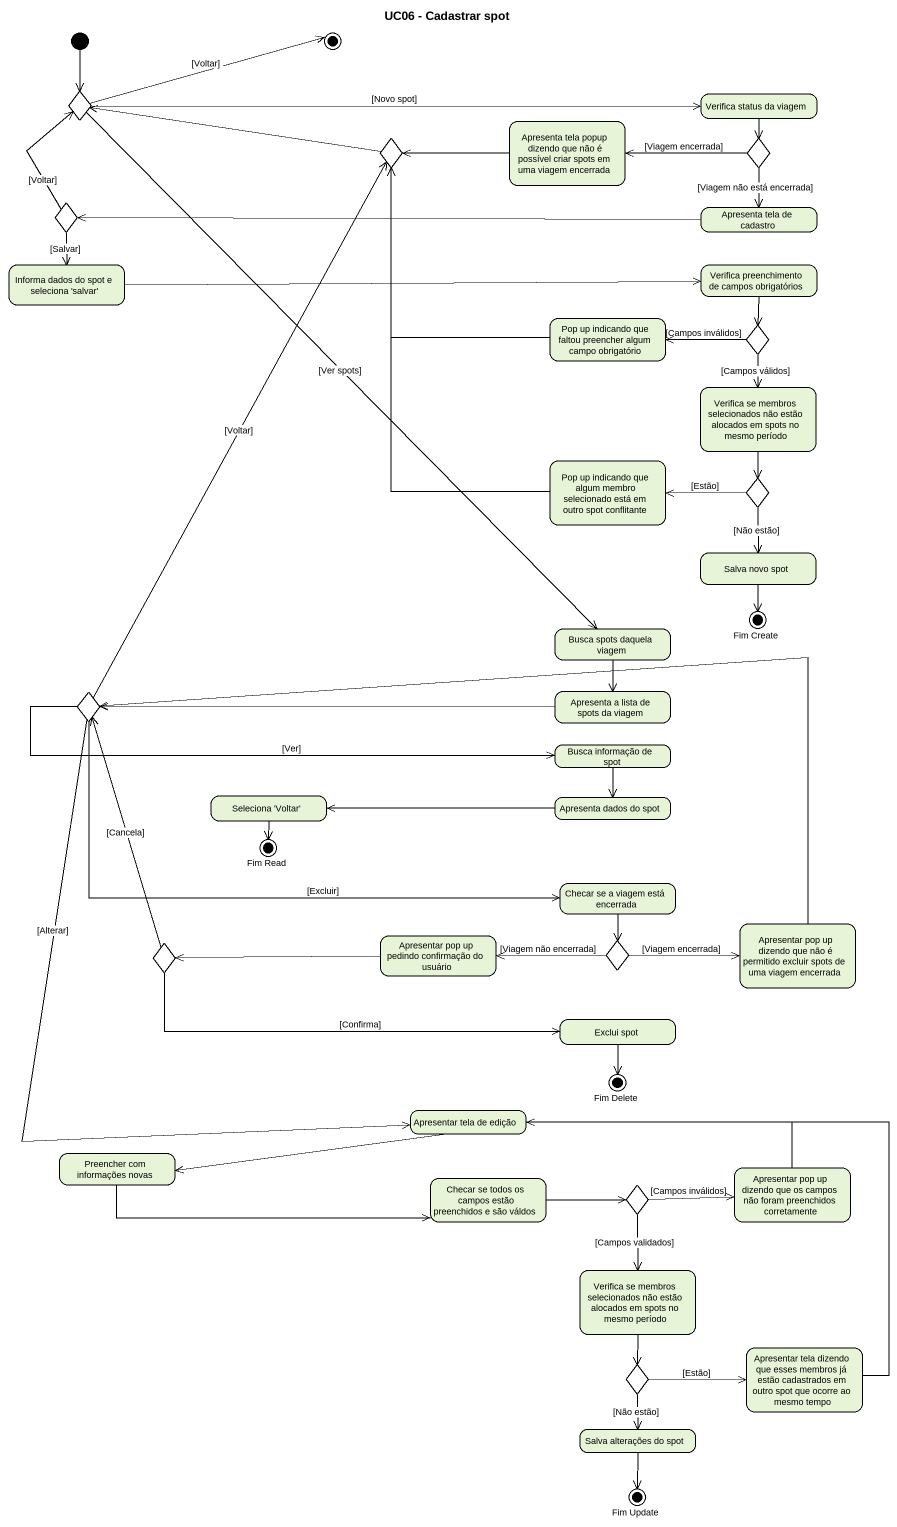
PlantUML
@startuml
title UC06 - Cadastrar spot
hide empty description
state final1 <<end>>
state choice1 <<choice>>
state "Verifica status da viagem" as Verifica_status_da_viagem
state choice2 <<choice>>
state "Apresenta tela popup dizendo que não é possível criar spots em uma viagem encerrada" as Apresenta_tela_popup
state choice3 <<choice>>
state choice4 <<choice>>
state "Apresenta tela de cadastro" as Apresenta_tela_de_cadastro
state "Informa dados do spot e seleciona 'salvar'" as Informa_dados_do_spot_e
state "Verifica preenchimento de campos obrigatórios" as Verifica_preenchimento_de
state "Pop up indicando que faltou preencher algum campo obrigatório" as Pop_up_indicando_que_faltou
state choice5 <<choice>>
state "Verifica se membros selecionados não estão alocados em spots no mesmo período" as Verifica_se_membros
state "Pop up indicando que algum membro selecionado está em outro spot conflitante" as Pop_up_indicando_que_algum
state choice6 <<choice>>
state "Salva novo spot" as Salva_novo_spot
state "Busca spots daquela viagem" as Busca_spots_daquela_viagem
state "Fim Create" as Fim_Create <<end>>
state choice7 <<choice>>
state "Apresenta a lista de spots da viagem" as Apresenta_a_lista_de_spots
state "Busca informação de spot" as Busca_informação_de_spot
state "Seleciona 'Voltar'" as Seleciona_Voltar
state "Apresenta dados do spot" as Apresenta_dados_do_spot
state "Fim Read" as Fim_Read <<end>>
state "Checar se a viagem está encerrada" as Checar_se_a_viagem_está
state choice8 <<choice>>
state "Apresentar pop up pedindo confirmação do usuário" as Apresentar_pop_up_pedindo
state choice9 <<choice>>
state "Apresentar pop up dizendo que não é permitido excluir spots de uma viagem encerrada" as Apresentar_pop_up_dizendo
state "Exclui spot" as Exclui_spot
state "Apresentar tela de edição" as Apresentar_tela_de_edição
state "Fim Delete" as Fim_Delete <<end>>
state "Preencher com informações novas" as Preencher_com_informações
state "Checar se todos os campos estão preenchidos e são váldos" as Checar_se_todos_os_campos
state choice10 <<choice>>
state "Apresentar pop up dizendo que os campos não foram preenchidos corretamente" as Apresentar_pop_up_dizendo_2
state "Verifica se membros selecionados não estão alocados em spots no mesmo período" as Verifica_se_membros_2
state choice11 <<choice>>
state "Apresentar tela dizendo que esses membros já estão cadastrados em outro spot que ocorre ao mesmo tempo" as Apresentar_tela_dizendo_que
state "Salva alterações do spot" as Salva_alterações_do_spot
state "Fim Update" as Fim_Update <<end>>
[*] --> choice1
choice1 -right-> final1 : [Voltar]
choice1 -right-> Verifica_status_da_viagem : [Novo spot]
choice1 --> Busca_spots_daquela_viagem : [Ver spots]
Verifica_status_da_viagem --> choice3
choice2 -left-> choice1
Apresenta_tela_popup -left-> choice2
choice3 -left-> Apresenta_tela_popup : [Viagem encerrada]
choice3 --> Apresenta_tela_de_cadastro : [Viagem não está encerrada]
choice4 -up-> choice1 : [Voltar]
choice4 --> Informa_dados_do_spot_e : [Salvar]
Apresenta_tela_de_cadastro -left-> choice4
Informa_dados_do_spot_e -right-> Verifica_preenchimento_de
Verifica_preenchimento_de --> choice5
Pop_up_indicando_que_faltou -up-> choice2
choice5 -left-> Pop_up_indicando_que_faltou : [Campos inválidos]
choice5 --> Verifica_se_membros : [Campos válidos]
Verifica_se_membros --> choice6
Pop_up_indicando_que_algum -up-> choice2
choice6 -left-> Pop_up_indicando_que_algum : [Estão]
choice6 --> Salva_novo_spot : [Não estão]
Salva_novo_spot --> Fim_Create
Busca_spots_daquela_viagem --> Apresenta_a_lista_de_spots
choice7 -up-> choice2 : [Voltar]
choice7 -right-> Busca_informação_de_spot : [Ver]
choice7 -right-> Checar_se_a_viagem_está : [Excluir]
choice7 --> Apresentar_tela_de_edição : [Alterar]
Apresenta_a_lista_de_spots -left-> choice7
Busca_informação_de_spot --> Apresenta_dados_do_spot
Seleciona_Voltar --> Fim_Read
Apresenta_dados_do_spot -left-> Seleciona_Voltar
Checar_se_a_viagem_está --> choice9
choice8 -up-> choice7 : [Cancela]
choice8 -right-> Exclui_spot : [Confirma]
Apresentar_pop_up_pedindo -left-> choice8
choice9 -left-> Apresentar_pop_up_pedindo : [Viagem não encerrada]
choice9 -right-> Apresentar_pop_up_dizendo : [Viagem encerrada]
Apresentar_pop_up_dizendo -left-> choice7
Exclui_spot --> Fim_Delete
Apresentar_tela_de_edição -left-> Preencher_com_informações
Preencher_com_informações -right-> Checar_se_todos_os_campos
Checar_se_todos_os_campos -right-> choice10
choice10 -right-> Apresentar_pop_up_dizendo_2 : [Campos inválidos]
choice10 --> Verifica_se_membros_2 : [Campos validados]
Apresentar_pop_up_dizendo_2 -left-> Apresentar_tela_de_edição
Verifica_se_membros_2 --> choice11
choice11 -right-> Apresentar_tela_dizendo_que : [Estão]
choice11 --> Salva_alterações_do_spot : [Não estão]
Apresentar_tela_dizendo_que -up-> Apresentar_tela_de_edição
Salva_alterações_do_spot --> Fim_Update
@enduml
